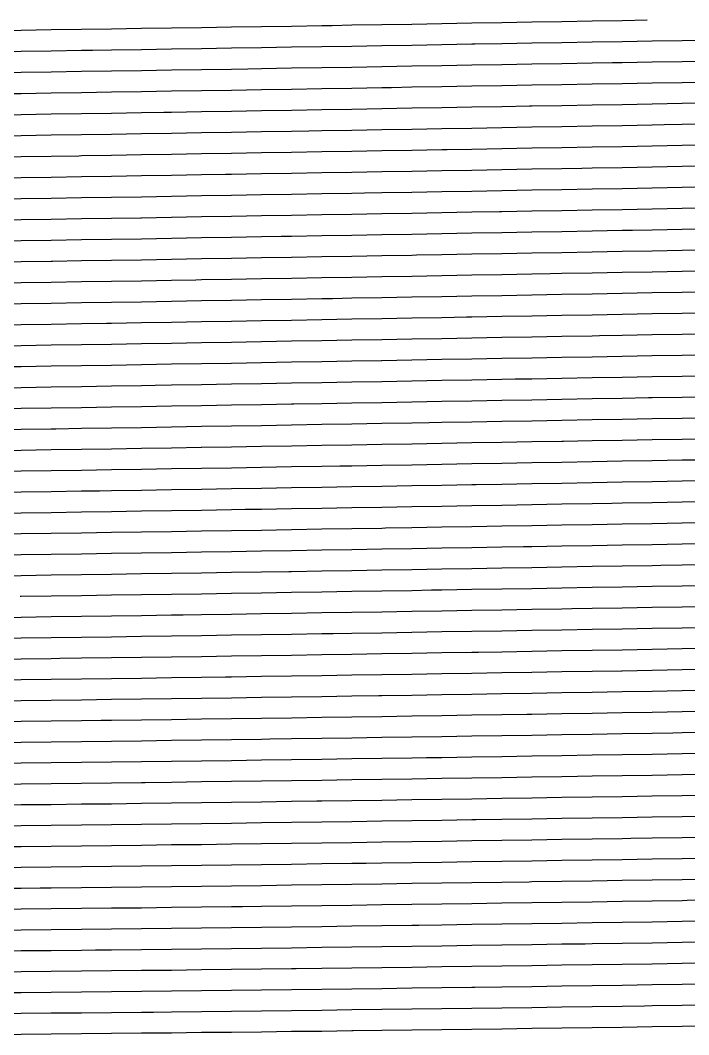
# Model space of a CAD drawing. Header units: metres. Extents: x 228 to 3387, y 52 to 162.
# Drawn here: x 1122.7 to 1193, y 54.5 to 161.3 of the extents above; entities that cross this region are included whole.
import ezdxf

# ---------------------------------------------------------------- set-up
doc = ezdxf.new("R2010")
doc.units = ezdxf.units.M
for name, color, linetype in [('Vs_1000', 7, 'Continuous'), ('Vs_1025', 7, 'Continuous'), ('Vs_1050', 7, 'Continuous'), ('Vs_1075', 7, 'Continuous'), ('Vs_1100', 7, 'Continuous'), ('Vs_1125', 7, 'Continuous'), ('Vs_1150', 7, 'Continuous'), ('Vs_1175', 7, 'Continuous'), ('Vs_1200', 7, 'Continuous'), ('Vs_1225', 7, 'Continuous'), ('Vs_1250', 7, 'Continuous'), ('Vs_1275', 7, 'Continuous'), ('Vs_1300', 7, 'Continuous'), ('Vs_1325', 7, 'Continuous'), ('Vs_1350', 7, 'Continuous'), ('Vs_1375', 7, 'Continuous'), ('Vs_1400', 7, 'Continuous'), ('Vs_1425', 7, 'Continuous'), ('Vs_1450', 7, 'Continuous'), ('Vs_1475', 7, 'Continuous'), ('Vs_275', 7, 'Continuous'), ('Vs_300', 7, 'Continuous'), ('Vs_325', 7, 'Continuous'), ('Vs_350', 7, 'Continuous'), ('Vs_375', 7, 'Continuous'), ('Vs_400', 7, 'Continuous'), ('Vs_425', 7, 'Continuous'), ('Vs_450', 7, 'Continuous'), ('Vs_475', 7, 'Continuous'), ('Vs_500', 7, 'Continuous'), ('Vs_525', 7, 'Continuous'), ('Vs_550', 7, 'Continuous'), ('Vs_575', 7, 'Continuous'), ('Vs_600', 7, 'Continuous'), ('Vs_625', 7, 'Continuous'), ('Vs_650', 7, 'Continuous'), ('Vs_675', 7, 'Continuous'), ('Vs_700', 7, 'Continuous'), ('Vs_725', 7, 'Continuous'), ('Vs_750', 7, 'Continuous'), ('Vs_775', 7, 'Continuous'), ('Vs_800', 7, 'Continuous'), ('Vs_825', 7, 'Continuous'), ('Vs_850', 7, 'Continuous'), ('Vs_875', 7, 'Continuous'), ('Vs_900', 7, 'Continuous'), ('Vs_925', 7, 'Continuous'), ('Vs_950', 7, 'Continuous'), ('Vs_975', 7, 'Continuous')]:
    doc.layers.add(name, color=color, linetype=linetype)

msp = doc.modelspace()

# ---------------------------------------------------------------- linework, layer by layer
at = {"layer": 'Vs_1000'}
msp.add_lwpolyline([(1195.41, 97.33), (1192.34, 97.27), (1189.18, 97.22), (1186.01, 97.17), (1182.85, 97.12), (1179.69, 97.06), (1176.53, 97.01), (1173.37, 96.96), (1170.21, 96.91), (1167.04, 96.86), (1163.88, 96.8), (1160.72, 96.75), (1157.56, 96.7), (1155.61, 96.67), (1154.4, 96.65), (1151.23, 96.61), (1148.07, 96.56), (1144.91, 96.51), (1141.75, 96.46), (1138.59, 96.42), (1135.43, 96.37), (1132.26, 96.33), (1129.1, 96.29), (1125.94, 96.24), (1122.78, 96.2), (1119.62, 96.17)], dxfattribs=at)
at = {"layer": 'Vs_1025'}
msp.add_lwpolyline([(1195.5, 95.12), (1192.34, 95.07), (1189.18, 95.01), (1186.01, 94.96), (1182.85, 94.91), (1179.69, 94.86), (1176.53, 94.81), (1173.37, 94.75), (1170.89, 94.71), (1170.21, 94.7), (1167.04, 94.65), (1163.88, 94.6), (1160.72, 94.55), (1157.56, 94.5), (1154.4, 94.45), (1151.23, 94.4), (1148.07, 94.36), (1144.91, 94.31), (1141.75, 94.26), (1138.59, 94.22), (1135.43, 94.17), (1132.26, 94.13), (1129.1, 94.09), (1126.83, 94.06), (1125.94, 94.05), (1122.78, 94.01), (1119.62, 93.97)], dxfattribs=at)
at = {"layer": 'Vs_1050'}
msp.add_lwpolyline([(1195.5, 92.91), (1192.34, 92.86), (1189.18, 92.81), (1186.01, 92.75), (1185.94, 92.75), (1182.85, 92.7), (1179.69, 92.65), (1176.53, 92.6), (1173.37, 92.55), (1170.21, 92.5), (1167.04, 92.45), (1163.88, 92.4), (1160.72, 92.35), (1157.56, 92.3), (1154.4, 92.25), (1151.23, 92.2), (1148.07, 92.16), (1144.91, 92.11), (1144.29, 92.1), (1141.75, 92.06), (1138.59, 92.02), (1135.43, 91.98), (1132.26, 91.93), (1129.1, 91.89), (1125.94, 91.85), (1122.78, 91.82), (1119.62, 91.78)], dxfattribs=at)
at = {"layer": 'Vs_1075'}
msp.add_lwpolyline([(1195.5, 90.7), (1192.34, 90.65), (1189.18, 90.6), (1186.01, 90.55), (1182.85, 90.5), (1179.69, 90.45), (1176.53, 90.39), (1173.37, 90.34), (1170.21, 90.29), (1167.04, 90.24), (1163.88, 90.19), (1160.72, 90.15), (1160.41, 90.14), (1157.56, 90.1), (1154.4, 90.05), (1151.23, 90), (1148.07, 89.96), (1144.91, 89.91), (1141.75, 89.87), (1138.59, 89.82), (1135.43, 89.78), (1132.26, 89.74), (1129.1, 89.7), (1125.94, 89.66), (1122.78, 89.62), (1119.62, 89.59)], dxfattribs=at)
at = {"layer": 'Vs_1100'}
msp.add_lwpolyline([(1195.5, 88.5), (1192.34, 88.44), (1189.18, 88.39), (1186.01, 88.34), (1182.85, 88.29), (1179.69, 88.24), (1176.53, 88.19), (1176, 88.18), (1173.37, 88.14), (1170.21, 88.09), (1167.04, 88.04), (1163.88, 87.99), (1160.72, 87.94), (1157.56, 87.89), (1154.4, 87.85), (1151.23, 87.8), (1148.07, 87.76), (1144.91, 87.71), (1141.75, 87.67), (1138.59, 87.62), (1135.43, 87.58), (1132.26, 87.54), (1131.19, 87.53), (1129.1, 87.5), (1125.94, 87.46), (1122.78, 87.43), (1119.62, 87.39)], dxfattribs=at)
at = {"layer": 'Vs_1125'}
msp.add_lwpolyline([(1195.5, 86.29), (1192.34, 86.24), (1191.36, 86.22), (1189.18, 86.19), (1186.01, 86.13), (1182.85, 86.08), (1179.69, 86.03), (1176.53, 85.98), (1173.37, 85.93), (1170.21, 85.89), (1167.04, 85.84), (1163.88, 85.79), (1160.72, 85.74), (1157.56, 85.69), (1154.4, 85.65), (1151.23, 85.6), (1148.95, 85.57), (1148.07, 85.56), (1144.91, 85.51), (1141.75, 85.47), (1138.59, 85.43), (1135.43, 85.38), (1132.26, 85.34), (1129.1, 85.31), (1125.94, 85.27), (1122.78, 85.23), (1119.62, 85.2)], dxfattribs=at)
at = {"layer": 'Vs_1150'}
msp.add_lwpolyline([(1195.5, 84.08), (1192.34, 84.03), (1189.18, 83.98), (1186.01, 83.93), (1182.85, 83.88), (1179.69, 83.83), (1176.53, 83.78), (1173.37, 83.73), (1170.21, 83.68), (1167.04, 83.63), (1165.42, 83.61), (1163.88, 83.58), (1160.72, 83.54), (1157.56, 83.49), (1154.4, 83.45), (1151.23, 83.4), (1148.07, 83.36), (1144.91, 83.31), (1141.75, 83.27), (1138.59, 83.23), (1135.43, 83.19), (1132.26, 83.15), (1129.1, 83.11), (1125.94, 83.07), (1122.78, 83.04), (1119.62, 83.01)], dxfattribs=at)
at = {"layer": 'Vs_1175'}
msp.add_lwpolyline([(1195.5, 81.87), (1192.34, 81.82), (1189.18, 81.77), (1186.01, 81.72), (1182.85, 81.67), (1181.34, 81.65), (1179.69, 81.62), (1176.53, 81.57), (1173.37, 81.52), (1170.21, 81.48), (1167.04, 81.43), (1163.88, 81.38), (1160.72, 81.34), (1157.56, 81.29), (1154.4, 81.24), (1151.23, 81.2), (1148.07, 81.16), (1144.91, 81.11), (1141.75, 81.07), (1138.59, 81.03), (1135.83, 80.99), (1135.43, 80.99), (1132.26, 80.95), (1129.1, 80.91), (1125.94, 80.88), (1122.78, 80.85), (1119.62, 80.81)], dxfattribs=at)
at = {"layer": 'Vs_1200'}
msp.add_lwpolyline([(1195.5, 79.66), (1192.34, 79.61), (1189.18, 79.56), (1186.01, 79.51), (1182.85, 79.47), (1179.69, 79.42), (1176.53, 79.37), (1173.37, 79.32), (1170.21, 79.27), (1167.04, 79.23), (1163.88, 79.18), (1160.72, 79.13), (1157.56, 79.09), (1154.4, 79.04), (1153.87, 79.04), (1151.23, 79), (1148.07, 78.96), (1144.91, 78.91), (1141.75, 78.87), (1138.59, 78.83), (1135.43, 78.79), (1132.26, 78.75), (1129.1, 78.72), (1125.94, 78.68), (1122.78, 78.65), (1119.62, 78.62)], dxfattribs=at)
at = {"layer": 'Vs_1225'}
msp.add_lwpolyline([(1195.5, 77.46), (1192.34, 77.41), (1189.18, 77.36), (1186.01, 77.31), (1182.85, 77.26), (1179.69, 77.21), (1176.53, 77.16), (1173.37, 77.12), (1170.67, 77.08), (1170.21, 77.07), (1167.04, 77.02), (1163.88, 76.98), (1160.72, 76.93), (1157.56, 76.89), (1154.4, 76.84), (1151.23, 76.8), (1148.07, 76.76), (1144.91, 76.71), (1141.75, 76.67), (1138.59, 76.63), (1135.43, 76.6), (1132.26, 76.56), (1129.1, 76.52), (1125.94, 76.49), (1122.78, 76.46), (1119.62, 76.43)], dxfattribs=at)
at = {"layer": 'Vs_1250'}
msp.add_lwpolyline([(1195.5, 75.25), (1192.34, 75.2), (1189.18, 75.15), (1186.95, 75.12), (1186.01, 75.1), (1182.85, 75.05), (1179.69, 75.01), (1176.53, 74.96), (1173.37, 74.91), (1170.21, 74.86), (1167.04, 74.82), (1163.88, 74.77), (1160.72, 74.73), (1157.56, 74.68), (1154.4, 74.64), (1151.23, 74.6), (1148.07, 74.56), (1144.91, 74.51), (1141.75, 74.47), (1140.78, 74.46), (1138.59, 74.44), (1135.43, 74.4), (1132.26, 74.36), (1129.1, 74.33), (1125.94, 74.29), (1122.78, 74.26), (1119.62, 74.23)], dxfattribs=at)
at = {"layer": 'Vs_1275'}
msp.add_lwpolyline([(1195.5, 73.04), (1192.34, 72.99), (1189.18, 72.94), (1186.01, 72.89), (1182.85, 72.85), (1179.69, 72.8), (1176.53, 72.75), (1173.37, 72.71), (1170.21, 72.66), (1167.04, 72.61), (1163.88, 72.57), (1160.72, 72.53), (1159.08, 72.5), (1157.56, 72.48), (1154.4, 72.44), (1151.23, 72.4), (1148.07, 72.36), (1144.91, 72.31), (1141.75, 72.28), (1138.59, 72.24), (1135.43, 72.2), (1132.26, 72.16), (1129.1, 72.13), (1125.94, 72.1), (1122.78, 72.07), (1119.62, 72.04)], dxfattribs=at)
at = {"layer": 'Vs_1300'}
msp.add_lwpolyline([(1195.5, 70.83), (1192.34, 70.78), (1189.18, 70.73), (1186.01, 70.69), (1182.85, 70.64), (1179.69, 70.59), (1176.53, 70.55), (1176.23, 70.54), (1173.37, 70.5), (1170.21, 70.46), (1167.04, 70.41), (1163.88, 70.37), (1160.72, 70.32), (1157.56, 70.28), (1154.4, 70.24), (1151.23, 70.2), (1148.07, 70.15), (1144.91, 70.12), (1141.75, 70.08), (1138.59, 70.04), (1135.43, 70), (1132.26, 69.97), (1129.1, 69.93), (1125.94, 69.9), (1124.77, 69.89), (1122.78, 69.87), (1119.62, 69.84)], dxfattribs=at)
at = {"layer": 'Vs_1325'}
msp.add_lwpolyline([(1195.5, 68.62), (1192.88, 68.58), (1192.34, 68.57), (1189.18, 68.53), (1186.01, 68.48), (1182.85, 68.43), (1179.69, 68.39), (1176.53, 68.34), (1173.37, 68.3), (1170.21, 68.25), (1167.04, 68.21), (1163.88, 68.16), (1160.72, 68.12), (1157.56, 68.08), (1154.4, 68.04), (1151.23, 67.99), (1148.07, 67.95), (1146.06, 67.93), (1144.91, 67.92), (1141.75, 67.88), (1138.59, 67.84), (1135.43, 67.8), (1132.26, 67.77), (1129.1, 67.74), (1125.94, 67.7), (1122.78, 67.67), (1119.62, 67.65)], dxfattribs=at)
at = {"layer": 'Vs_1350'}
msp.add_lwpolyline([(1195.5, 66.41), (1192.34, 66.37), (1189.18, 66.32), (1186.01, 66.27), (1182.85, 66.23), (1179.69, 66.18), (1176.53, 66.14), (1173.37, 66.09), (1170.21, 66.05), (1167.04, 66), (1164.61, 65.97), (1163.88, 65.96), (1160.72, 65.92), (1157.56, 65.88), (1154.4, 65.83), (1151.23, 65.79), (1148.07, 65.75), (1144.91, 65.72), (1141.75, 65.68), (1138.59, 65.64), (1135.43, 65.61), (1132.26, 65.57), (1129.1, 65.54), (1125.94, 65.51), (1122.78, 65.48), (1119.62, 65.45)], dxfattribs=at)
at = {"layer": 'Vs_1375'}
msp.add_lwpolyline([(1195.5, 64.21), (1192.34, 64.16), (1189.18, 64.11), (1186.01, 64.07), (1182.85, 64.02), (1182.12, 64.01), (1179.69, 63.98), (1176.53, 63.93), (1173.37, 63.89), (1170.21, 63.84), (1167.04, 63.8), (1163.88, 63.76), (1160.72, 63.71), (1157.56, 63.67), (1154.4, 63.63), (1151.23, 63.59), (1148.07, 63.55), (1144.91, 63.52), (1141.75, 63.48), (1138.59, 63.44), (1135.43, 63.41), (1132.26, 63.37), (1130.59, 63.36), (1129.1, 63.34), (1125.94, 63.31), (1122.78, 63.28), (1119.62, 63.25)], dxfattribs=at)
at = {"layer": 'Vs_1400'}
msp.add_lwpolyline([(1195.5, 62), (1192.34, 61.95), (1189.18, 61.9), (1186.01, 61.86), (1182.85, 61.81), (1179.69, 61.77), (1176.53, 61.72), (1173.37, 61.68), (1170.21, 61.64), (1167.04, 61.6), (1163.88, 61.55), (1160.72, 61.51), (1157.56, 61.47), (1154.4, 61.43), (1151.7, 61.4), (1151.23, 61.39), (1148.07, 61.35), (1144.91, 61.32), (1141.75, 61.28), (1138.59, 61.24), (1135.43, 61.21), (1132.26, 61.18), (1129.1, 61.14), (1125.94, 61.11), (1122.78, 61.08), (1119.62, 61.06)], dxfattribs=at)
at = {"layer": 'Vs_1425'}
msp.add_lwpolyline([(1195.5, 59.79), (1192.34, 59.74), (1189.18, 59.7), (1186.01, 59.65), (1182.85, 59.61), (1179.69, 59.56), (1176.53, 59.52), (1173.37, 59.48), (1170.51, 59.44), (1170.21, 59.43), (1167.04, 59.39), (1163.88, 59.35), (1160.72, 59.31), (1157.56, 59.27), (1154.4, 59.23), (1151.23, 59.19), (1148.07, 59.15), (1144.91, 59.11), (1141.75, 59.08), (1138.59, 59.04), (1135.43, 59.01), (1132.26, 58.98), (1129.1, 58.95), (1125.94, 58.92), (1122.78, 58.89), (1119.62, 58.86)], dxfattribs=at)
at = {"layer": 'Vs_1450'}
msp.add_lwpolyline([(1195.5, 57.58), (1192.34, 57.53), (1189.18, 57.49), (1188.38, 57.48), (1186.01, 57.44), (1182.85, 57.4), (1179.69, 57.36), (1176.53, 57.31), (1173.37, 57.27), (1170.21, 57.23), (1167.04, 57.19), (1163.88, 57.15), (1160.72, 57.11), (1157.56, 57.07), (1154.4, 57.03), (1151.23, 56.99), (1148.07, 56.95), (1144.91, 56.91), (1141.75, 56.88), (1138.59, 56.84), (1136.68, 56.82), (1135.43, 56.81), (1132.26, 56.78), (1129.1, 56.75), (1125.94, 56.72), (1122.78, 56.69), (1119.62, 56.66)], dxfattribs=at)
at = {"layer": 'Vs_1475'}
msp.add_lwpolyline([(1195.5, 55.37), (1192.34, 55.32), (1189.18, 55.28), (1186.01, 55.24), (1182.85, 55.19), (1179.69, 55.15), (1176.53, 55.11), (1173.37, 55.06), (1170.21, 55.02), (1167.04, 54.98), (1163.88, 54.94), (1160.72, 54.9), (1157.71, 54.86), (1157.56, 54.86), (1154.4, 54.82), (1151.23, 54.79), (1148.07, 54.75), (1144.91, 54.71), (1141.75, 54.68), (1138.59, 54.64), (1135.43, 54.61), (1132.26, 54.58), (1129.1, 54.55), (1125.94, 54.52), (1122.78, 54.49), (1119.62, 54.46)], dxfattribs=at)
at = {"layer": 'Vs_275'}
msp.add_lwpolyline([(1188.64, 161.26), (1186.01, 161.21), (1182.85, 161.16), (1179.69, 161.1), (1176.53, 161.05), (1173.37, 160.99), (1170.21, 160.94), (1167.04, 160.89), (1163.88, 160.83), (1160.72, 160.78), (1157.56, 160.73), (1155.49, 160.69), (1154.4, 160.68), (1151.23, 160.62), (1148.07, 160.57), (1144.91, 160.52), (1141.75, 160.47), (1138.59, 160.42), (1135.43, 160.38), (1132.26, 160.33), (1129.1, 160.28), (1125.94, 160.24), (1122.78, 160.19), (1119.62, 160.15)], dxfattribs=at)
at = {"layer": 'Vs_300'}
msp.add_lwpolyline([(1195.5, 159.17), (1192.34, 159.11), (1189.18, 159.06), (1186.01, 159), (1182.85, 158.95), (1179.69, 158.89), (1176.53, 158.84), (1173.37, 158.78), (1170.51, 158.73), (1170.21, 158.73), (1167.04, 158.67), (1163.88, 158.62), (1160.72, 158.57), (1157.56, 158.51), (1154.4, 158.46), (1151.23, 158.41), (1148.07, 158.36), (1144.91, 158.31), (1141.75, 158.26), (1138.59, 158.21), (1135.43, 158.16), (1132.26, 158.11), (1130.26, 158.08), (1129.1, 158.06), (1125.94, 158.02), (1122.78, 157.97), (1119.62, 157.93)], dxfattribs=at)
at = {"layer": 'Vs_325'}
msp.add_lwpolyline([(1195.5, 156.96), (1192.34, 156.9), (1189.18, 156.85), (1186.01, 156.79), (1185, 156.77), (1182.85, 156.74), (1179.69, 156.68), (1176.53, 156.63), (1173.37, 156.57), (1170.21, 156.52), (1167.04, 156.46), (1163.88, 156.41), (1160.72, 156.36), (1157.56, 156.3), (1154.4, 156.25), (1151.23, 156.2), (1148.07, 156.14), (1146.64, 156.12), (1144.91, 156.09), (1141.75, 156.04), (1138.59, 155.99), (1135.43, 155.94), (1132.26, 155.89), (1129.1, 155.85), (1125.94, 155.8), (1122.78, 155.75), (1119.62, 155.71)], dxfattribs=at)
at = {"layer": 'Vs_350'}
msp.add_lwpolyline([(1195.5, 154.75), (1192.34, 154.69), (1189.18, 154.64), (1186.01, 154.58), (1182.85, 154.53), (1179.69, 154.47), (1176.53, 154.42), (1173.37, 154.36), (1170.21, 154.31), (1167.04, 154.25), (1163.88, 154.2), (1161.76, 154.16), (1160.72, 154.14), (1157.56, 154.09), (1154.4, 154.04), (1151.23, 153.98), (1148.07, 153.93), (1144.91, 153.88), (1141.75, 153.83), (1138.59, 153.78), (1135.43, 153.73), (1132.26, 153.68), (1129.1, 153.63), (1125.94, 153.58), (1122.78, 153.53), (1120.85, 153.51)], dxfattribs=at)
at = {"layer": 'Vs_375'}
msp.add_lwpolyline([(1195.5, 152.54), (1192.34, 152.48), (1189.18, 152.43), (1186.01, 152.37), (1182.85, 152.32), (1179.69, 152.26), (1176.53, 152.21), (1176.28, 152.2), (1173.37, 152.15), (1170.21, 152.1), (1167.04, 152.04), (1163.88, 151.99), (1160.72, 151.93), (1157.56, 151.88), (1154.4, 151.82), (1151.23, 151.77), (1148.07, 151.72), (1144.91, 151.66), (1141.75, 151.61), (1138.59, 151.56), (1137.79, 151.55), (1135.43, 151.51), (1132.26, 151.46), (1129.1, 151.41), (1125.94, 151.36), (1122.78, 151.32), (1119.62, 151.27)], dxfattribs=at)
at = {"layer": 'Vs_400'}
msp.add_lwpolyline([(1195.5, 150.33), (1192.34, 150.27), (1190.46, 150.24), (1189.18, 150.22), (1186.01, 150.16), (1182.85, 150.11), (1179.69, 150.05), (1176.53, 150), (1173.37, 149.94), (1170.21, 149.88), (1167.04, 149.83), (1163.88, 149.77), (1160.72, 149.72), (1157.56, 149.67), (1154.4, 149.61), (1153.03, 149.59), (1151.23, 149.56), (1148.07, 149.5), (1144.91, 149.45), (1141.75, 149.4), (1138.59, 149.35), (1135.43, 149.29), (1132.26, 149.24), (1129.1, 149.19), (1125.94, 149.15), (1122.78, 149.1), (1119.62, 149.05)], dxfattribs=at)
at = {"layer": 'Vs_425'}
msp.add_lwpolyline([(1195.5, 148.12), (1192.34, 148.07), (1189.18, 148.01), (1186.01, 147.95), (1182.85, 147.9), (1179.69, 147.84), (1176.53, 147.79), (1173.37, 147.73), (1170.21, 147.67), (1167.59, 147.63), (1167.04, 147.62), (1163.88, 147.56), (1160.72, 147.51), (1157.56, 147.45), (1154.4, 147.4), (1151.23, 147.35), (1148.07, 147.29), (1144.91, 147.24), (1141.75, 147.19), (1138.59, 147.13), (1135.43, 147.08), (1132.26, 147.03), (1129.1, 146.98), (1128.82, 146.97), (1125.94, 146.93), (1122.78, 146.88), (1119.62, 146.83)], dxfattribs=at)
at = {"layer": 'Vs_450'}
msp.add_lwpolyline([(1195.5, 145.91), (1192.34, 145.86), (1189.18, 145.8), (1186.01, 145.74), (1182.85, 145.69), (1181.79, 145.67), (1179.69, 145.63), (1176.53, 145.58), (1173.37, 145.52), (1170.21, 145.46), (1167.04, 145.41), (1163.88, 145.35), (1160.72, 145.3), (1157.56, 145.24), (1154.4, 145.19), (1151.23, 145.13), (1148.07, 145.08), (1144.91, 145.03), (1144.28, 145.02), (1141.75, 144.97), (1138.59, 144.92), (1135.43, 144.87), (1132.26, 144.82), (1129.1, 144.76), (1125.94, 144.72), (1122.78, 144.67), (1119.62, 144.62)], dxfattribs=at)
at = {"layer": 'Vs_475'}
msp.add_lwpolyline([(1195.5, 143.7), (1192.34, 143.65), (1189.18, 143.59), (1186.01, 143.53), (1182.85, 143.48), (1179.69, 143.42), (1176.53, 143.37), (1173.37, 143.31), (1170.21, 143.25), (1167.04, 143.2), (1163.88, 143.14), (1160.72, 143.09), (1158.89, 143.06), (1157.56, 143.03), (1154.4, 142.98), (1151.23, 142.92), (1148.07, 142.87), (1144.91, 142.81), (1141.75, 142.76), (1138.59, 142.71), (1135.43, 142.65), (1132.26, 142.6), (1129.1, 142.55), (1125.94, 142.5), (1122.78, 142.45), (1119.62, 142.4)], dxfattribs=at)
at = {"layer": 'Vs_500'}
msp.add_lwpolyline([(1195.5, 141.49), (1192.34, 141.44), (1189.18, 141.38), (1186.01, 141.32), (1182.85, 141.27), (1179.69, 141.21), (1176.53, 141.16), (1173.37, 141.1), (1173.11, 141.1), (1170.21, 141.04), (1167.04, 140.99), (1163.88, 140.93), (1160.72, 140.88), (1157.56, 140.82), (1154.4, 140.77), (1151.23, 140.71), (1148.07, 140.66), (1144.91, 140.6), (1141.75, 140.55), (1138.59, 140.5), (1135.43, 140.44), (1135.37, 140.44), (1132.26, 140.39), (1129.1, 140.34), (1125.94, 140.29), (1122.78, 140.24), (1119.62, 140.19)], dxfattribs=at)
at = {"layer": 'Vs_525'}
msp.add_lwpolyline([(1195.5, 139.29), (1192.34, 139.23), (1189.18, 139.17), (1187.12, 139.14), (1186.01, 139.12), (1182.85, 139.06), (1179.69, 139), (1176.53, 138.95), (1173.37, 138.89), (1170.21, 138.83), (1167.04, 138.78), (1163.88, 138.72), (1160.72, 138.67), (1157.56, 138.61), (1154.4, 138.56), (1151.23, 138.5), (1150.12, 138.48), (1148.07, 138.45), (1144.91, 138.39), (1141.75, 138.34), (1138.59, 138.29), (1135.43, 138.23), (1132.26, 138.18), (1129.1, 138.13), (1125.94, 138.08), (1122.78, 138.03), (1119.62, 137.98)], dxfattribs=at)
at = {"layer": 'Vs_550'}
msp.add_lwpolyline([(1195.5, 137.08), (1192.34, 137.02), (1189.18, 136.96), (1186.01, 136.91), (1182.85, 136.85), (1179.69, 136.79), (1176.53, 136.74), (1173.37, 136.68), (1170.21, 136.63), (1167.04, 136.57), (1164.39, 136.52), (1163.88, 136.51), (1160.72, 136.46), (1157.56, 136.4), (1154.4, 136.35), (1151.23, 136.29), (1148.07, 136.24), (1144.91, 136.18), (1141.75, 136.13), (1138.59, 136.08), (1135.43, 136.02), (1132.26, 135.97), (1129.1, 135.92), (1126.05, 135.87), (1125.94, 135.87), (1122.78, 135.82), (1119.62, 135.77)], dxfattribs=at)
at = {"layer": 'Vs_575'}
msp.add_lwpolyline([(1195.5, 134.87), (1192.34, 134.81), (1189.18, 134.75), (1186.01, 134.7), (1182.85, 134.64), (1179.69, 134.59), (1178.43, 134.56), (1176.53, 134.53), (1173.37, 134.47), (1170.21, 134.42), (1167.04, 134.36), (1163.88, 134.3), (1160.72, 134.25), (1157.56, 134.19), (1154.4, 134.14), (1151.23, 134.08), (1148.07, 134.03), (1144.91, 133.97), (1141.75, 133.92), (1141.15, 133.91), (1138.59, 133.87), (1135.43, 133.81), (1132.26, 133.76), (1129.1, 133.71), (1125.94, 133.66), (1122.78, 133.61), (1119.62, 133.56)], dxfattribs=at)
at = {"layer": 'Vs_600'}
msp.add_lwpolyline([(1195.5, 132.66), (1192.34, 132.6), (1192.34, 132.6), (1189.18, 132.55), (1186.01, 132.49), (1182.85, 132.43), (1179.69, 132.38), (1176.53, 132.32), (1173.37, 132.26), (1170.21, 132.21), (1167.04, 132.15), (1163.88, 132.1), (1160.72, 132.04), (1157.56, 131.99), (1155.54, 131.95), (1154.4, 131.93), (1151.23, 131.87), (1148.07, 131.82), (1144.91, 131.77), (1141.75, 131.71), (1138.59, 131.66), (1135.43, 131.6), (1132.26, 131.55), (1129.1, 131.5), (1125.94, 131.45), (1122.78, 131.4), (1119.62, 131.35)], dxfattribs=at)
at = {"layer": 'Vs_625'}
msp.add_lwpolyline([(1195.5, 130.45), (1192.34, 130.39), (1189.18, 130.34), (1186.01, 130.28), (1182.85, 130.22), (1179.69, 130.17), (1176.53, 130.11), (1173.37, 130.06), (1170.21, 130), (1169.65, 129.99), (1167.04, 129.94), (1163.88, 129.89), (1160.72, 129.83), (1157.56, 129.78), (1154.4, 129.72), (1151.23, 129.67), (1148.07, 129.61), (1144.91, 129.56), (1141.75, 129.5), (1138.59, 129.45), (1135.43, 129.4), (1132.26, 129.35), (1131.74, 129.34), (1129.1, 129.29), (1125.94, 129.24), (1122.78, 129.2), (1119.62, 129.15)], dxfattribs=at)
at = {"layer": 'Vs_650'}
msp.add_lwpolyline([(1195.5, 128.24), (1192.34, 128.19), (1189.18, 128.13), (1186.01, 128.07), (1183.63, 128.03), (1182.85, 128.02), (1179.69, 127.96), (1176.53, 127.9), (1173.37, 127.85), (1170.21, 127.79), (1167.04, 127.74), (1163.88, 127.68), (1160.72, 127.62), (1157.56, 127.57), (1154.4, 127.51), (1151.23, 127.46), (1148.07, 127.4), (1146.44, 127.38), (1144.91, 127.35), (1141.75, 127.3), (1138.59, 127.24), (1135.43, 127.19), (1132.26, 127.14), (1129.1, 127.09), (1125.94, 127.04), (1122.78, 126.99), (1119.62, 126.94)], dxfattribs=at)
at = {"layer": 'Vs_675'}
msp.add_lwpolyline([(1195.5, 126.03), (1192.34, 125.98), (1189.18, 125.92), (1186.01, 125.86), (1182.85, 125.81), (1179.69, 125.75), (1176.53, 125.7), (1173.37, 125.64), (1170.21, 125.58), (1167.04, 125.53), (1163.88, 125.47), (1160.72, 125.42), (1160.7, 125.42), (1157.56, 125.36), (1154.4, 125.31), (1151.23, 125.25), (1148.07, 125.2), (1144.91, 125.14), (1141.75, 125.09), (1138.59, 125.04), (1135.43, 124.98), (1132.26, 124.93), (1129.1, 124.88), (1125.94, 124.83), (1122.78, 124.79), (1121.31, 124.76)], dxfattribs=at)
at = {"layer": 'Vs_700'}
msp.add_lwpolyline([(1195.5, 123.83), (1192.34, 123.77), (1189.18, 123.71), (1186.01, 123.66), (1182.85, 123.6), (1179.69, 123.54), (1176.53, 123.49), (1174.78, 123.46), (1173.37, 123.43), (1170.21, 123.38), (1167.04, 123.32), (1163.88, 123.27), (1160.72, 123.21), (1157.56, 123.16), (1154.4, 123.1), (1151.23, 123.05), (1148.07, 122.99), (1144.91, 122.94), (1141.75, 122.88), (1138.59, 122.83), (1136.88, 122.8), (1135.43, 122.78), (1132.26, 122.73), (1129.1, 122.68), (1125.94, 122.63), (1122.78, 122.58), (1119.62, 122.54)], dxfattribs=at)
at = {"layer": 'Vs_725'}
msp.add_lwpolyline([(1195.5, 121.62), (1192.34, 121.56), (1189.18, 121.5), (1188.78, 121.5), (1186.01, 121.45), (1182.85, 121.39), (1179.69, 121.34), (1176.53, 121.28), (1173.37, 121.23), (1170.21, 121.17), (1167.04, 121.11), (1163.88, 121.06), (1160.72, 121), (1157.56, 120.95), (1154.4, 120.89), (1151.45, 120.84), (1151.23, 120.84), (1148.07, 120.79), (1144.91, 120.73), (1141.75, 120.68), (1138.59, 120.63), (1135.43, 120.58), (1132.26, 120.52), (1129.1, 120.47), (1125.94, 120.43), (1122.78, 120.38), (1119.62, 120.33)], dxfattribs=at)
at = {"layer": 'Vs_750'}
msp.add_lwpolyline([(1195.5, 119.41), (1192.34, 119.35), (1189.18, 119.3), (1186.01, 119.24), (1182.85, 119.18), (1179.69, 119.13), (1176.53, 119.07), (1173.37, 119.02), (1170.21, 118.96), (1167.04, 118.91), (1165.71, 118.88), (1163.88, 118.85), (1160.72, 118.8), (1157.56, 118.74), (1154.4, 118.69), (1151.23, 118.64), (1148.07, 118.58), (1144.91, 118.53), (1141.75, 118.48), (1138.59, 118.42), (1135.43, 118.37), (1132.26, 118.32), (1129.1, 118.27), (1126.4, 118.23), (1125.94, 118.22), (1122.78, 118.18), (1119.62, 118.13)], dxfattribs=at)
at = {"layer": 'Vs_775'}
msp.add_lwpolyline([(1195.5, 117.2), (1192.34, 117.14), (1189.18, 117.09), (1186.01, 117.03), (1182.85, 116.98), (1179.85, 116.92), (1179.69, 116.92), (1176.53, 116.87), (1173.37, 116.81), (1170.21, 116.76), (1167.04, 116.7), (1163.88, 116.65), (1160.72, 116.59), (1157.56, 116.54), (1154.4, 116.48), (1151.23, 116.43), (1148.07, 116.38), (1144.91, 116.32), (1141.75, 116.27), (1141.7, 116.27), (1138.59, 116.22), (1135.43, 116.17), (1132.26, 116.12), (1129.1, 116.07), (1125.94, 116.02), (1122.78, 115.98), (1119.62, 115.93)], dxfattribs=at)
at = {"layer": 'Vs_800'}
msp.add_lwpolyline([(1193.94, 114.96), (1192.34, 114.94), (1189.18, 114.88), (1186.01, 114.83), (1182.85, 114.77), (1179.69, 114.71), (1176.53, 114.66), (1173.37, 114.6), (1170.21, 114.55), (1167.04, 114.5), (1163.88, 114.44), (1160.72, 114.39), (1157.56, 114.33), (1156.31, 114.31), (1154.4, 114.28), (1151.23, 114.23), (1148.07, 114.17), (1144.91, 114.12), (1141.75, 114.07), (1138.59, 114.02), (1135.43, 113.97), (1132.26, 113.92), (1129.1, 113.87), (1125.94, 113.82), (1122.78, 113.78), (1119.62, 113.73)], dxfattribs=at)
at = {"layer": 'Vs_825'}
msp.add_lwpolyline([(1195.5, 112.78), (1192.34, 112.73), (1189.18, 112.67), (1186.01, 112.62), (1182.85, 112.56), (1179.69, 112.51), (1176.53, 112.45), (1173.37, 112.4), (1170.67, 112.35), (1170.21, 112.34), (1167.04, 112.29), (1163.88, 112.24), (1160.72, 112.18), (1157.56, 112.13), (1154.4, 112.07), (1151.23, 112.02), (1148.07, 111.97), (1144.91, 111.92), (1141.75, 111.87), (1138.59, 111.82), (1135.43, 111.77), (1132.26, 111.72), (1131.02, 111.7), (1129.1, 111.67), (1125.94, 111.62), (1122.78, 111.58), (1119.62, 111.53)], dxfattribs=at)
at = {"layer": 'Vs_850'}
msp.add_lwpolyline([(1195.5, 110.58), (1192.34, 110.52), (1189.18, 110.47), (1186.01, 110.41), (1184.94, 110.39), (1182.85, 110.36), (1179.69, 110.3), (1176.53, 110.25), (1173.37, 110.19), (1170.21, 110.14), (1167.04, 110.08), (1163.88, 110.03), (1160.72, 109.98), (1157.56, 109.92), (1154.4, 109.87), (1151.23, 109.82), (1148.07, 109.77), (1146.34, 109.74), (1144.91, 109.72), (1141.75, 109.66), (1138.59, 109.61), (1135.43, 109.57), (1132.26, 109.52), (1129.1, 109.47), (1125.94, 109.42), (1122.78, 109.38), (1119.62, 109.34)], dxfattribs=at)
at = {"layer": 'Vs_875'}
msp.add_lwpolyline([(1195.5, 108.37), (1192.34, 108.31), (1189.18, 108.26), (1186.01, 108.2), (1182.85, 108.15), (1179.69, 108.09), (1176.53, 108.04), (1173.37, 107.99), (1170.21, 107.93), (1167.04, 107.88), (1163.88, 107.83), (1161.11, 107.78), (1160.72, 107.77), (1157.56, 107.72), (1154.4, 107.67), (1151.23, 107.62), (1148.07, 107.56), (1144.91, 107.51), (1141.75, 107.46), (1138.59, 107.41), (1135.43, 107.37), (1132.26, 107.32), (1129.1, 107.27), (1125.94, 107.23), (1122.78, 107.18), (1119.62, 107.14)], dxfattribs=at)
at = {"layer": 'Vs_900'}
msp.add_lwpolyline([(1195.5, 106.16), (1192.34, 106.11), (1189.18, 106.05), (1186.01, 106), (1182.85, 105.94), (1179.69, 105.89), (1176.53, 105.83), (1175.65, 105.82), (1173.37, 105.78), (1170.21, 105.73), (1167.04, 105.67), (1163.88, 105.62), (1160.72, 105.57), (1157.56, 105.52), (1154.4, 105.46), (1151.23, 105.41), (1148.07, 105.36), (1144.91, 105.31), (1141.75, 105.26), (1138.59, 105.21), (1135.44, 105.17), (1135.43, 105.17), (1132.26, 105.12), (1129.1, 105.07), (1125.94, 105.03), (1122.78, 104.99), (1119.62, 104.94)], dxfattribs=at)
at = {"layer": 'Vs_925'}
msp.add_lwpolyline([(1195.5, 103.95), (1192.34, 103.9), (1190.11, 103.86), (1189.18, 103.84), (1186.01, 103.79), (1182.85, 103.74), (1179.69, 103.68), (1176.53, 103.63), (1173.37, 103.57), (1170.21, 103.52), (1167.04, 103.47), (1163.88, 103.42), (1160.72, 103.36), (1157.56, 103.31), (1154.4, 103.26), (1151.23, 103.21), (1150.95, 103.21), (1148.07, 103.16), (1144.91, 103.11), (1141.75, 103.06), (1138.59, 103.01), (1135.43, 102.97), (1132.26, 102.92), (1129.1, 102.88), (1125.94, 102.83), (1122.78, 102.79), (1119.62, 102.75)], dxfattribs=at)
at = {"layer": 'Vs_950'}
msp.add_lwpolyline([(1195.5, 101.74), (1192.34, 101.69), (1189.18, 101.64), (1186.01, 101.58), (1182.85, 101.53), (1179.69, 101.48), (1176.53, 101.42), (1173.37, 101.37), (1170.21, 101.32), (1167.04, 101.26), (1165.94, 101.25), (1163.88, 101.21), (1160.72, 101.16), (1157.56, 101.11), (1154.4, 101.06), (1151.23, 101.01), (1148.07, 100.96), (1144.91, 100.91), (1141.75, 100.86), (1138.59, 100.81), (1135.43, 100.77), (1132.26, 100.72), (1129.1, 100.68), (1125.94, 100.64), (1122.78, 100.59), (1122.67, 100.59)], dxfattribs=at)
at = {"layer": 'Vs_975'}
msp.add_lwpolyline([(1195.5, 99.54), (1192.34, 99.48), (1189.18, 99.43), (1186.01, 99.38), (1182.85, 99.32), (1180.72, 99.29), (1179.69, 99.27), (1176.53, 99.22), (1173.37, 99.16), (1170.21, 99.11), (1167.04, 99.06), (1163.88, 99.01), (1160.72, 98.96), (1157.56, 98.91), (1154.4, 98.86), (1151.23, 98.81), (1148.07, 98.76), (1144.91, 98.71), (1141.75, 98.66), (1139.81, 98.63), (1138.59, 98.62), (1135.43, 98.57), (1132.26, 98.52), (1129.1, 98.48), (1125.94, 98.44), (1122.78, 98.4), (1119.62, 98.36)], dxfattribs=at)

doc.saveas('drawing.dxf')
